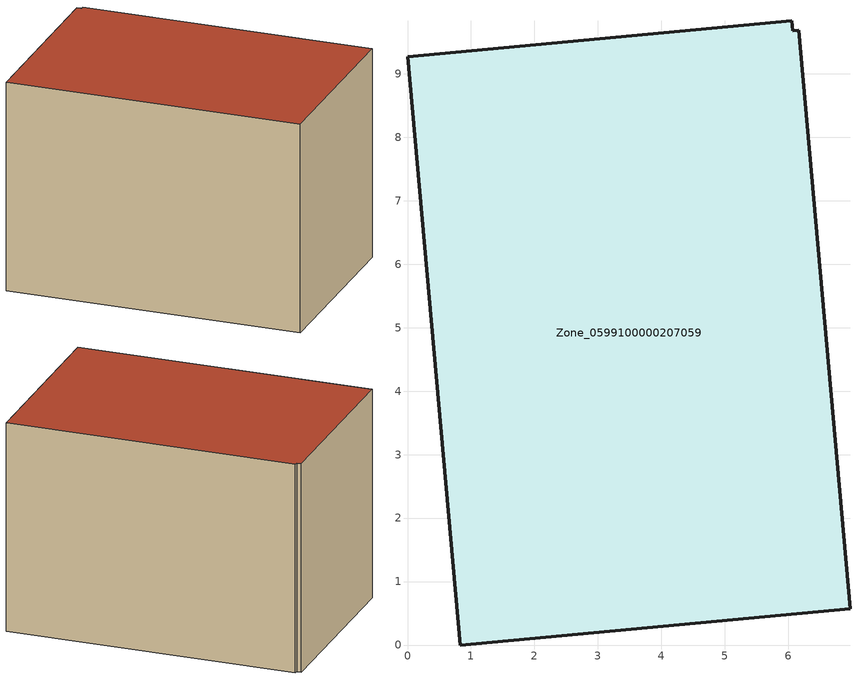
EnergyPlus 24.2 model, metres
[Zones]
Zone_0599100000207059
 floor ground (C_G): 6.16,9.69 6.97,0.57 0.83,0 0,9.27 6.06,9.83 6.07,9.68 z0
 wall outside (C_F): 0.83,0 6.97,0.57 6.16,9.69 6.07,9.68 6.06,9.83 0,9.27 0.83,0 z0:6.7
 roof outside (C_R): 6.97,0.57 6.16,9.69 6.07,9.68 6.06,9.83 0,9.27 0.83,0 z6.7
[BUILDING]
Pand.0599100000207059: North Axis=0; Terrain=City; Loads Convergence Tolerance Value=0.04; Temperature Convergence Tolerance Value=0.4; Solar Distribution=FullExterior; Maximum Number of Warmup Days=25; Minimum Number of Warmup Days=1
[Site:Location]
Rotterdam.The.Hague.AP_ZH_NLD Design_Conditions: Latitude=51.96; Longitude=4.45; Time Zone=1; Elevation=-4.5
[SITE:GROUNDTEMPERATURE:BUILDINGSURFACE]
18, 18, 18, 18, 18, 18, 18, 18, 18, 18, 18, 18
[MATERIAL] Thermal Absorptance=0.9; Solar Absorptance=0.7; Visible Absorptance=0.7
Name | Roughness | Thickness | Conductivity | Density | Specific Heat
G.TI.1946-1964 | MediumSmooth | 0.15 | 1 | 540 | 1210
F.TI.1946-1964 | Rough | 0.3 | 0.857143 | 1920 | 840
R.TI.1946-1964 | MediumRough | 0.2 | 0.277778 | 1500 | 1000
[CONSTRUCTION]
C_G: G.TI.1946-1964
C_F: F.TI.1946-1964
C_R: R.TI.1946-1964
[ZONE]
Zone_0599100000207059: Type=1; Multiplier=1; Ceiling Height=Autocalculate; Volume=Autocalculate; Floor Area=autocalculate; Part of Total Floor Area=Yes
[ZONEINFILTRATION:DESIGNFLOWRATE]
Infil_Zone_0599100000207059: Zone or ZoneList or Space or SpaceList=Zone_0599100000207059; Schedule=AlwaysOn; Design Flow Rate Calculation Method=Flow/Area; Flow Rate per Floor Area=0.003; Constant Term Coefficient=1; Temperature Term Coefficient=0; Velocity Term Coefficient=0; Velocity Squared Term Coefficient=0
[HVACTEMPLATE:ZONE:IDEALLOADSAIRSYSTEM]
Zone_0599100000207059: Maximum Heating Supply Air Temperature=50; Minimum Cooling Supply Air Temperature=13; Maximum Heating Supply Air Humidity Ratio=0.0156; Minimum Cooling Supply Air Humidity Ratio=0.0077; Heating Limit=NoLimit; Cooling Limit=NoLimit; Dehumidification Control Type=ConstantSensibleHeatRatio; Cooling Sensible Heat Ratio=0.7; Dehumidification Setpoint=60; Humidification Control Type=None; Humidification Setpoint=30; Outdoor Air Method=None; Outdoor Air Flow Rate per Person=0.00944; Outdoor Air Flow Rate per Zone Floor Area=0; Outdoor Air Flow Rate per Zone=0; Demand Controlled Ventilation Type=None; Outdoor Air Economizer Type=NoEconomizer; Heat Recovery Type=None; Sensible Heat Recovery Effectiveness=0.7; Latent Heat Recovery Effectiveness=0.65
[ZONECONTROL:THERMOSTAT]
ThermostatControl_Zone_0599100000207059: Zone or ZoneList=Zone_0599100000207059; Control Type Schedule=DualSetpointControlType; Control 1=Thermostat_Zone_0599100000207059; Temperature Difference Between Cutout And Setpoint=0
[THERMOSTATSETPOINT:DUALSETPOINT]
Thermostat_Zone_0599100000207059: Heating Setpoint Temperature Schedule=HeatingSetpoint_Zone_0599100000207059; Cooling Setpoint Temperature Schedule=CoolingSetpoint_Zone_0599100000207059
[SCHEDULE:COMPACT]
HeatingSetpoint_Zone_0599100000207059: Through: 12/31, For: AllDays, Until: 24:00, 21
CoolingSetpoint_Zone_0599100000207059: Through: 12/31, For: AllDays, Until: 24:00, 24
DualSetpointControlType: Through: 12/31, For: AllDays, Until: 24:00, 4
AlwaysOn: Through: 12/31, For: AllDays, Until: 24:00, 1
